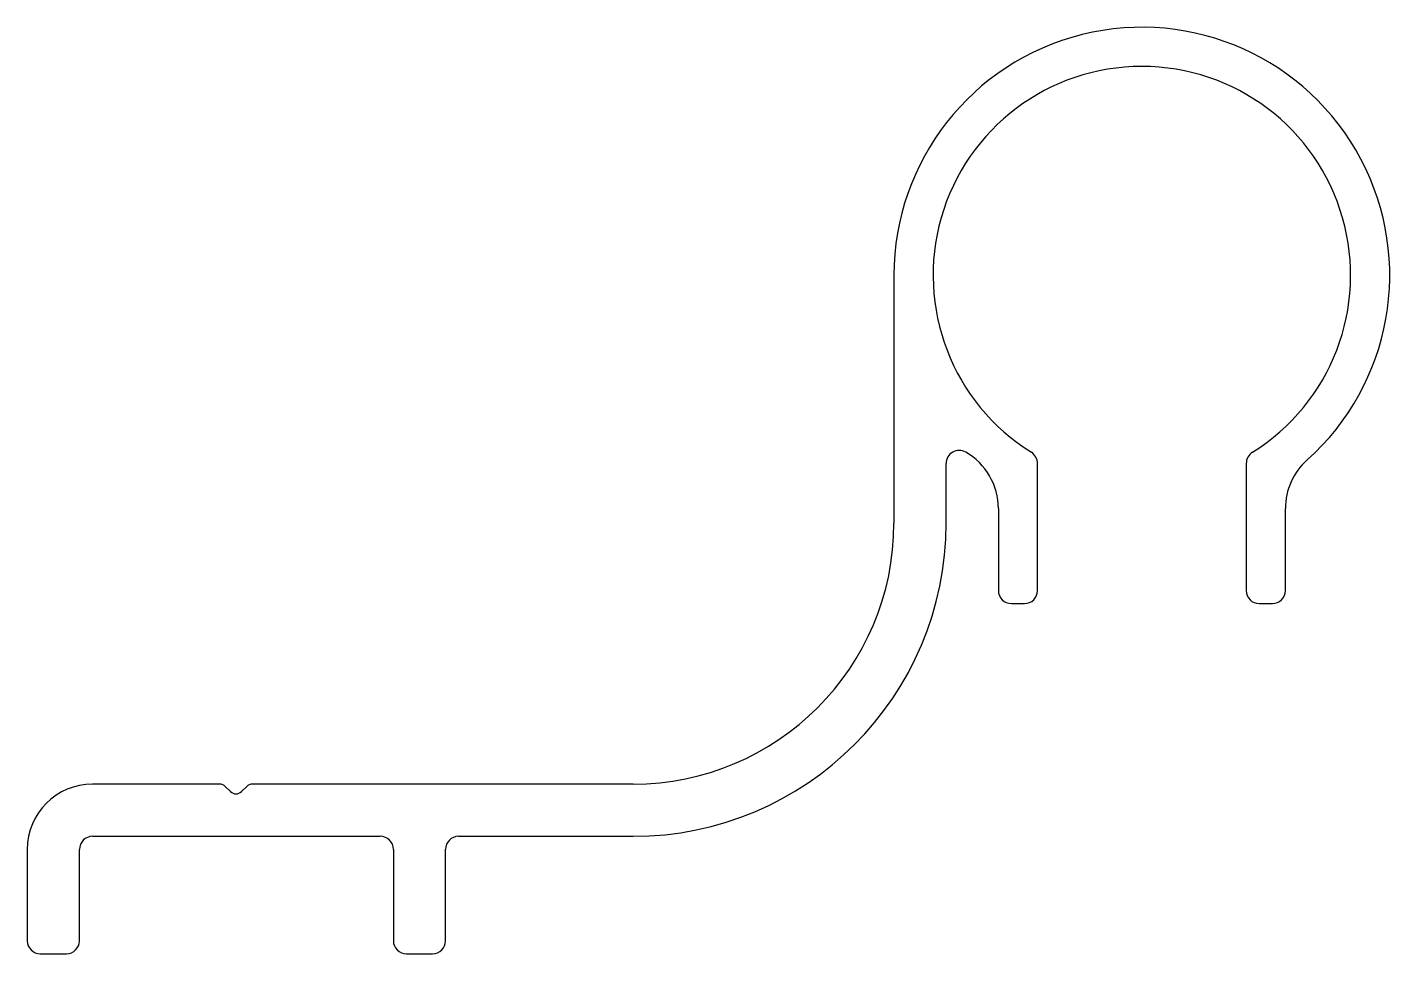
# Model space of a CAD drawing. Extents: x 167.3 to 219.5, y 679.6 to 715.1.
import ezdxf

# ---------------------------------------------------------------- set-up
doc = ezdxf.new("R2010")
doc.units = 0
doc.layers.get('0').update_dxf_attribs({"linetype": 'CONTINUOUS'})

msp = doc.modelspace()

# ---------------------------------------------------------------- linework, layer by layer
for p, q in [((200.525, 705.595), (200.525, 696.095)), ((202.525, 696.095), (202.525, 698.383)), ((206.025, 693.513), (206.025, 698.384)), ((214.025, 698.384), (214.025, 693.513)), ((204.525, 696.651), (204.525, 693.513)), ((215.525, 693.513), (215.525, 696.651)), ((205.025, 693.013), (205.525, 693.013)), ((214.525, 693.013), (215.025, 693.013)), ((174.684, 686.095), (169.809, 686.095)), ((175.097, 685.807), (174.897, 686.007)), ((175.721, 686.007), (175.521, 685.807)), ((190.525, 686.095), (175.933, 686.095)), ((169.809, 684.095), (180.84, 684.095)), ((183.84, 684.095), (190.525, 684.095)), ((167.309, 683.595), (167.309, 680.095)), ((169.309, 680.095), (169.309, 683.595)), ((181.34, 683.595), (181.34, 680.095)), ((183.34, 680.095), (183.34, 683.595)), ((167.809, 679.595), (168.809, 679.595)), ((181.84, 679.595), (182.84, 679.595))]:
    msp.add_line(p, q)
for centre, radius, start, end in [((210.025, 705.595), 9.5, 311.8103, 180), ((210.025, 705.595), 8, 301.9657, 238.0343), ((203.025, 698.383), 0.5, 60, 180), ((202.025, 696.651), 2.5, 360, 60.0001), ((205.525, 698.384), 0.5, 360, 58.0343), ((214.525, 698.384), 0.5, 121.9656, 180), ((218.025, 696.651), 2.5, 131.8103, 180), ((190.525, 696.095), 12, 270, 360), ((190.525, 696.095), 10, 270, 360), ((205.025, 693.513), 0.5, 180, 270), ((205.525, 693.513), 0.5, 270, 360), ((214.525, 693.513), 0.5, 180, 270), ((215.025, 693.513), 0.5, 270, 360), ((169.809, 683.595), 2.5, 90, 180), ((174.684, 685.795), 0.3, 44.9988, 90.0042), ((175.309, 686.02), 0.3, 225.0012, 314.9988), ((175.933, 685.795), 0.3, 90.0075, 135.0012), ((169.809, 683.595), 0.5, 90, 180), ((180.84, 683.595), 0.5, 360, 90), ((183.84, 683.595), 0.5, 90, 180), ((167.809, 680.095), 0.5, 180, 270), ((168.809, 680.095), 0.5, 270, 360), ((181.84, 680.095), 0.5, 180, 270), ((182.84, 680.095), 0.5, 270, 360)]:
    msp.add_arc(centre, radius, start, end)

doc.saveas('drawing.dxf')
